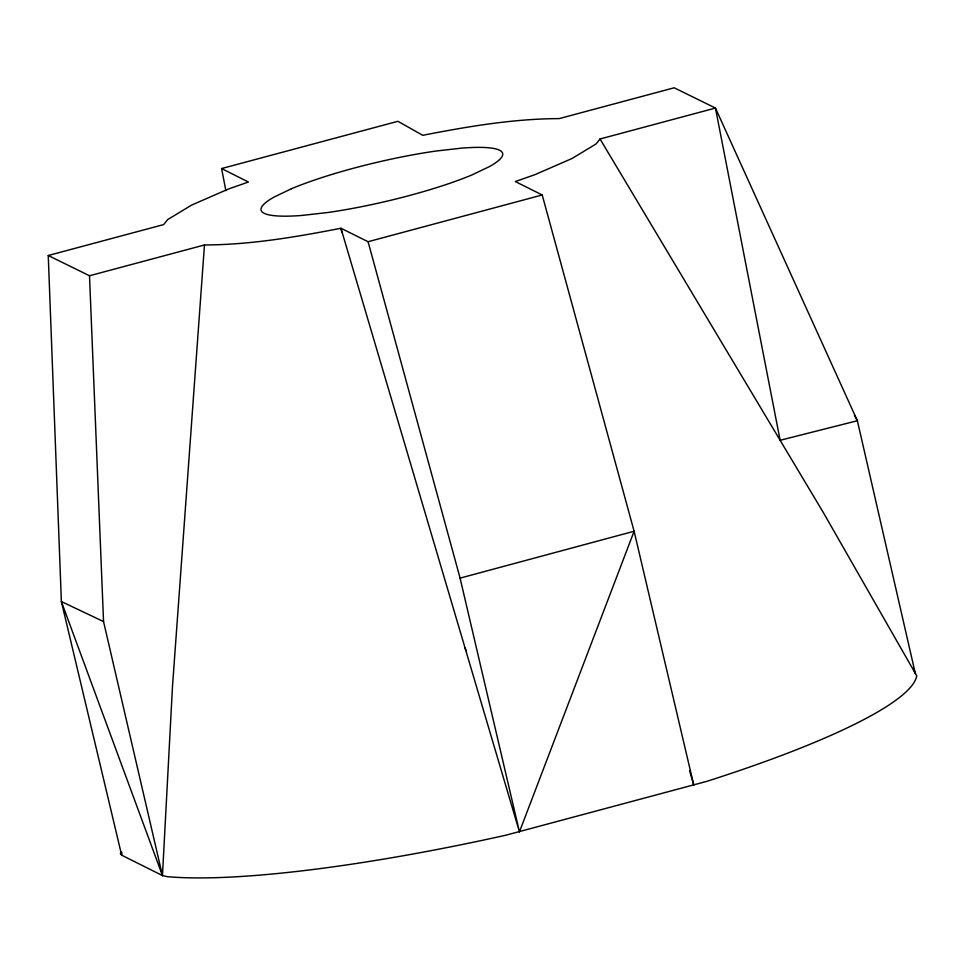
<?xml version="1.0" encoding="UTF-8"?>
<svg xmlns="http://www.w3.org/2000/svg" width="965" height="965" viewBox="0 0 965 965"><rect width="100%" height="100%" fill="white"/><g stroke="black" fill="none" stroke-linecap="round" stroke-linejoin="round"><path stroke-width="1.45" d="M121.819 852.192L121.662 855.195L162.458 875.569L167.295 876.654A408.943 66.09 -13.2 0 0 505.805 835.22L706.621 781.409A408.943 66.09 -13.2 0 0 916.75 675.85L823.193 512.319L600.025 138.984L715.451 108.056L857.378 420.728L915.399 673.835L913.312 668.19M225.882 190.672L221.6 168.549L248.391 182.023L228.705 188.923L191.673 205.062L167.608 219.622L163.676 224.58L48.25 255.508L61.374 601.557L162.458 875.569L172.482 686.67L204.471 244.965C250.381 244.808 295.99 237.016 340.947 228.259L368.087 241.708L542.209 194.978L634.114 531.245L693.799 785.16L689.589 770.782M519.447 831.878L634.114 531.245L460.088 578.119L519.447 831.878L340.947 228.259L341.912 232.674M600.025 138.984L596.093 143.942L572.028 158.501L534.996 174.641L515.31 181.541L542.209 194.978M221.6 168.549L397.93 121.301L422.742 135.305C467.699 126.536 513.32 118.755 559.23 118.599L674.197 87.791L715.451 108.056L780.13 440.281L857.378 420.728L854.483 415.469M48.25 255.508L89.504 275.761L204.471 244.965M162.458 875.569L103.545 621.569L61.374 601.557L121.662 855.195L120.311 853.181M464.913 648.07L466.397 650.687M368.087 241.708L460.088 578.119M89.504 275.761L103.545 621.569M291.49 188.718L273.795 197.21A124.063 20.048 -13.2 0 0 301.562 215.472L327.69 212.529A124.063 20.048 -13.2 0 0 472.199 174.834L489.906 166.354A124.063 20.048 -13.2 0 0 462.139 148.079L436.011 151.035A124.063 20.048 -13.2 0 0 291.49 188.718"/></g></svg>
